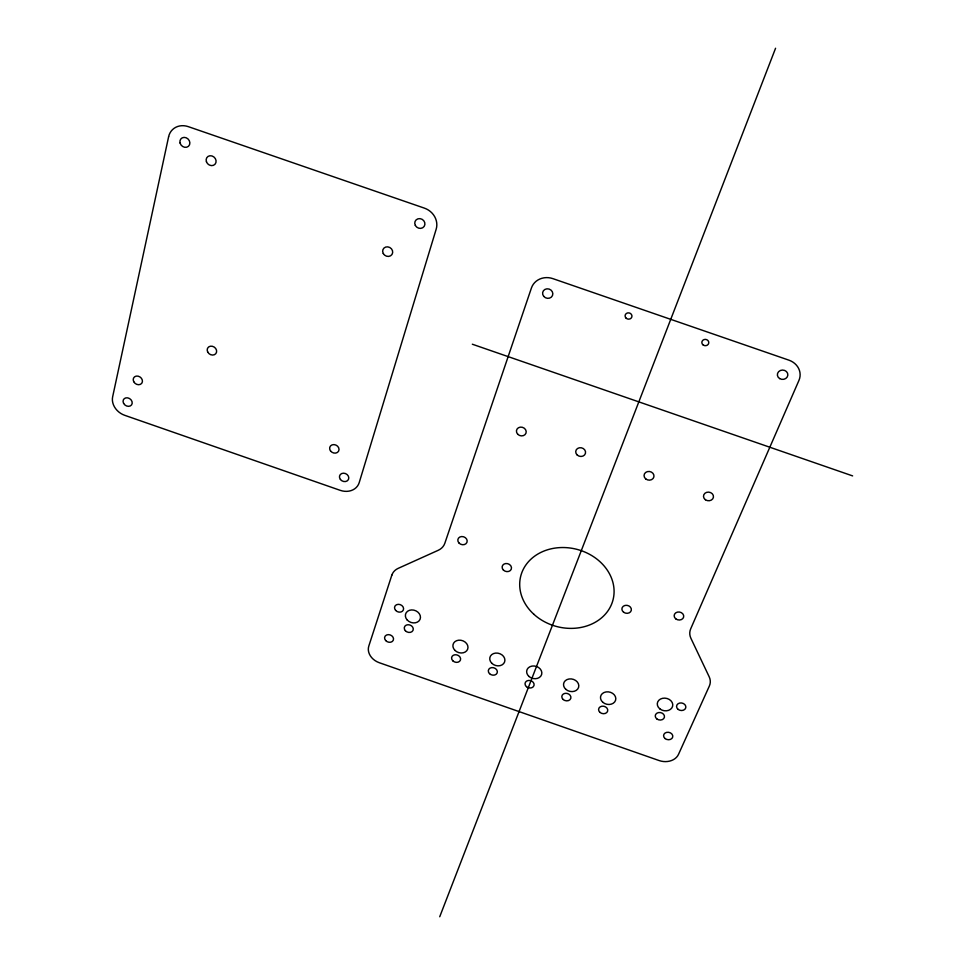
<?xml version="1.0" encoding="UTF-8"?>
<svg xmlns="http://www.w3.org/2000/svg" width="965" height="965" viewBox="0 0 965 965"><rect width="100%" height="100%" fill="white"/><g stroke="black" fill="none" stroke-linecap="round" stroke-linejoin="round"><path stroke-width="1.45" d="M439.726 916.75L775.571 48.25M472.331 344.216L852.626 475.902M168.61 136.753L112.64 396.844A16.152 13.305 34.7 0 0 124.714 415.312L340.271 490.353A15.995 13.522 25.8 0 0 359.197 482.645L436.192 229.151A17.382 15.874 31.9 0 0 424.419 208.138L188.344 126.656A17.732 15.464 44.8 0 0 168.61 136.753M391.802 575.236L368.799 646.092A15.211 12.28 21.1 0 0 379.305 662.726L659.071 760.541A15.38 12.243 10.8 0 0 678.516 754.341L709.372 685.982A15.79 12.847 9.5 0 0 709.178 676.779L690.928 638.335A16.031 13.257 8.8 0 1 690.675 628.878L798.948 380.403A17.503 15.597 1.4 0 0 788.875 360.15L552.873 278.632A17.225 15.742 19.2 0 0 531.438 287.956L444.841 543.247A15.838 13.317 21 0 1 438.219 550.303L398.207 568.349A15.585 12.907 21.3 0 0 391.802 575.236M543.693 296.315A5.163 4.716 19.2 0 0 552.475 295.579A5.163 4.716 19.2 0 0 546.974 288.825A5.163 4.716 19.2 0 0 543.693 296.315M779.624 378.57A5.247 4.68 1.4 0 0 787.838 375.144A5.247 4.68 1.4 0 0 780.347 370.5A5.247 4.68 1.4 0 0 779.624 378.57M675.777 618.855A4.813 4.005 9.8 0 0 683.642 617.033A4.813 4.005 9.8 0 0 677.406 612.112A4.813 4.005 9.8 0 0 675.777 618.855M458.882 542.897A4.765 4.017 19.6 0 0 466.891 542.475A4.765 4.017 19.6 0 0 461.716 536.54A4.765 4.017 19.6 0 0 458.882 542.897M452.838 660.832A4.596 3.727 18.5 0 0 460.438 660.072A4.596 3.727 18.5 0 0 455.022 654.752A4.596 3.727 18.5 0 0 452.838 660.832M489.532 673.654A4.596 3.727 17.1 0 0 497.168 672.907A4.596 3.727 17.1 0 0 491.788 667.599A4.596 3.727 17.1 0 0 489.532 673.654M526.468 686.694A4.608 3.727 15.6 0 0 534.007 685.488A4.608 3.727 15.6 0 0 528.265 680.482A4.608 3.727 15.6 0 0 526.468 686.694M563.21 699.529A4.608 3.727 14.3 0 0 570.798 698.346A4.608 3.727 14.3 0 0 565.08 693.352A4.608 3.727 14.3 0 0 563.21 699.529M599.965 712.375A4.62 3.727 12.9 0 0 607.612 711.205A4.62 3.727 12.9 0 0 601.931 706.211A4.62 3.727 12.9 0 0 599.965 712.375M656.827 718.913A4.656 3.751 10.9 0 0 664.402 717.297A4.656 3.751 10.9 0 0 658.359 712.604A4.656 3.751 10.9 0 0 656.827 718.913M665.162 738.599A4.632 3.703 10.7 0 0 672.714 737.019A4.632 3.703 10.7 0 0 666.706 732.363A4.632 3.703 10.7 0 0 665.162 738.599M678.13 709.396A4.692 3.788 10.1 0 0 685.777 707.755A4.692 3.788 10.1 0 0 679.722 703.039A4.692 3.788 10.1 0 0 678.13 709.396M659.927 708.925A7.792 6.297 10.7 0 0 672.629 706.199A7.792 6.297 10.7 0 0 662.521 698.322A7.792 6.297 10.7 0 0 659.927 708.925M602.775 702.255A7.732 6.26 12.7 0 0 615.573 700.288A7.732 6.26 12.7 0 0 606.08 691.917A7.732 6.26 12.7 0 0 602.775 702.255M565.876 689.372A7.72 6.26 14.1 0 0 578.59 687.37A7.72 6.26 14.1 0 0 569.048 678.986A7.72 6.26 14.1 0 0 565.876 689.372M529.013 676.489A7.708 6.273 15.5 0 0 541.642 674.475A7.708 6.273 15.5 0 0 532.053 666.067A7.708 6.273 15.5 0 0 529.013 676.489M491.788 663.269A7.696 6.273 17 0 0 504.586 662.002A7.696 6.273 17 0 0 495.6 653.088A7.696 6.273 17 0 0 491.788 663.269M454.973 650.41A7.684 6.273 18.5 0 0 467.687 649.119A7.684 6.273 18.5 0 0 458.652 640.193A7.684 6.273 18.5 0 0 454.973 650.41M407.158 619.952A7.72 6.321 20.5 0 0 420.028 619.409A7.72 6.321 20.5 0 0 411.56 609.928A7.72 6.321 20.5 0 0 407.158 619.952M405.324 630.676A4.608 3.764 20.5 0 0 413.02 630.362A4.608 3.764 20.5 0 0 407.954 624.717A4.608 3.764 20.5 0 0 405.324 630.676M385.662 640.543A4.584 3.715 21.1 0 0 393.286 640.241A4.584 3.715 21.1 0 0 388.232 634.632A4.584 3.715 21.1 0 0 385.662 640.543M395.614 610.375A4.632 3.8 21.2 0 0 403.334 610.025A4.632 3.8 21.2 0 0 398.231 604.331A4.632 3.8 21.2 0 0 395.614 610.375M503.38 570.038A4.753 3.993 17.4 0 0 511.293 569.133A4.753 3.993 17.4 0 0 505.756 563.536A4.753 3.993 17.4 0 0 503.38 570.038M623.547 612.16A4.777 3.981 12 0 0 631.303 610.326A4.777 3.981 12 0 0 625.055 605.429A4.777 3.981 12 0 0 623.547 612.16M533.85 614.259A47.647 39.891 14.6 0 0 612.594 601.4A47.647 39.891 14.6 0 0 554.224 548.216A47.647 39.891 14.6 0 0 533.85 614.259M645.778 478.954A4.982 4.33 10.8 0 0 653.896 476.855A4.982 4.33 10.8 0 0 647.394 471.62A4.982 4.33 10.8 0 0 645.778 478.954M705.439 499.761A5.006 4.318 7.7 0 0 713.437 497.18A5.006 4.318 7.7 0 0 706.597 492.367A5.006 4.318 7.7 0 0 705.439 499.761M517.722 434.226A4.958 4.343 18.3 0 0 525.997 433.128A4.958 4.343 18.3 0 0 520.231 427.145A4.958 4.343 18.3 0 0 517.722 434.226M577.227 455.034A4.97 4.343 14.7 0 0 585.429 453.417A4.97 4.343 14.7 0 0 579.277 447.796A4.97 4.343 14.7 0 0 577.227 455.034M180.069 143.013A5.32 4.644 44.8 0 0 188.428 146.33A5.32 4.644 44.8 0 0 186.161 137.766A5.32 4.644 44.8 0 0 180.069 143.013M415.336 225.436A5.211 4.765 31.9 0 0 424.154 226.425A5.211 4.765 31.9 0 0 420.016 218.645A5.211 4.765 31.9 0 0 415.336 225.436M340.416 479.484A4.801 4.053 25.8 0 0 348.437 479.508A4.801 4.053 25.8 0 0 343.54 473.188A4.801 4.053 25.8 0 0 340.416 479.484M123.604 403.382A4.849 3.993 34.7 0 0 131.542 404.926A4.849 3.993 34.7 0 0 127.766 397.869A4.849 3.993 34.7 0 0 123.604 403.382M133.713 381.657A4.885 4.053 35.2 0 0 141.71 383.346A4.885 4.053 35.2 0 0 138.055 376.145A4.885 4.053 35.2 0 0 133.713 381.657M330.488 450.86A4.837 4.113 26.9 0 0 338.594 451.162A4.837 4.113 26.9 0 0 333.914 444.6A4.837 4.113 26.9 0 0 330.488 450.86M207.656 351.923A4.958 4.21 34.4 0 0 215.834 353.636A4.958 4.21 34.4 0 0 212.252 346.254A4.958 4.21 34.4 0 0 207.656 351.923M206.438 161.77A5.283 4.632 43.3 0 0 214.954 164.315A5.283 4.632 43.3 0 0 211.974 155.956A5.283 4.632 43.3 0 0 206.438 161.77M383.274 253.554A5.163 4.656 32.1 0 0 391.971 254.495A5.163 4.656 32.1 0 0 387.773 246.859A5.163 4.656 32.1 0 0 383.274 253.554M703.183 344.988A3.474 3.148 6.1 0 0 708.756 343.021A3.474 3.148 6.1 0 0 703.98 339.596A3.474 3.148 6.1 0 0 703.183 344.988M626.104 318.173A3.462 3.16 12.1 0 0 631.858 316.918A3.462 3.16 12.1 0 0 627.612 312.925A3.462 3.16 12.1 0 0 626.104 318.173"/></g></svg>
